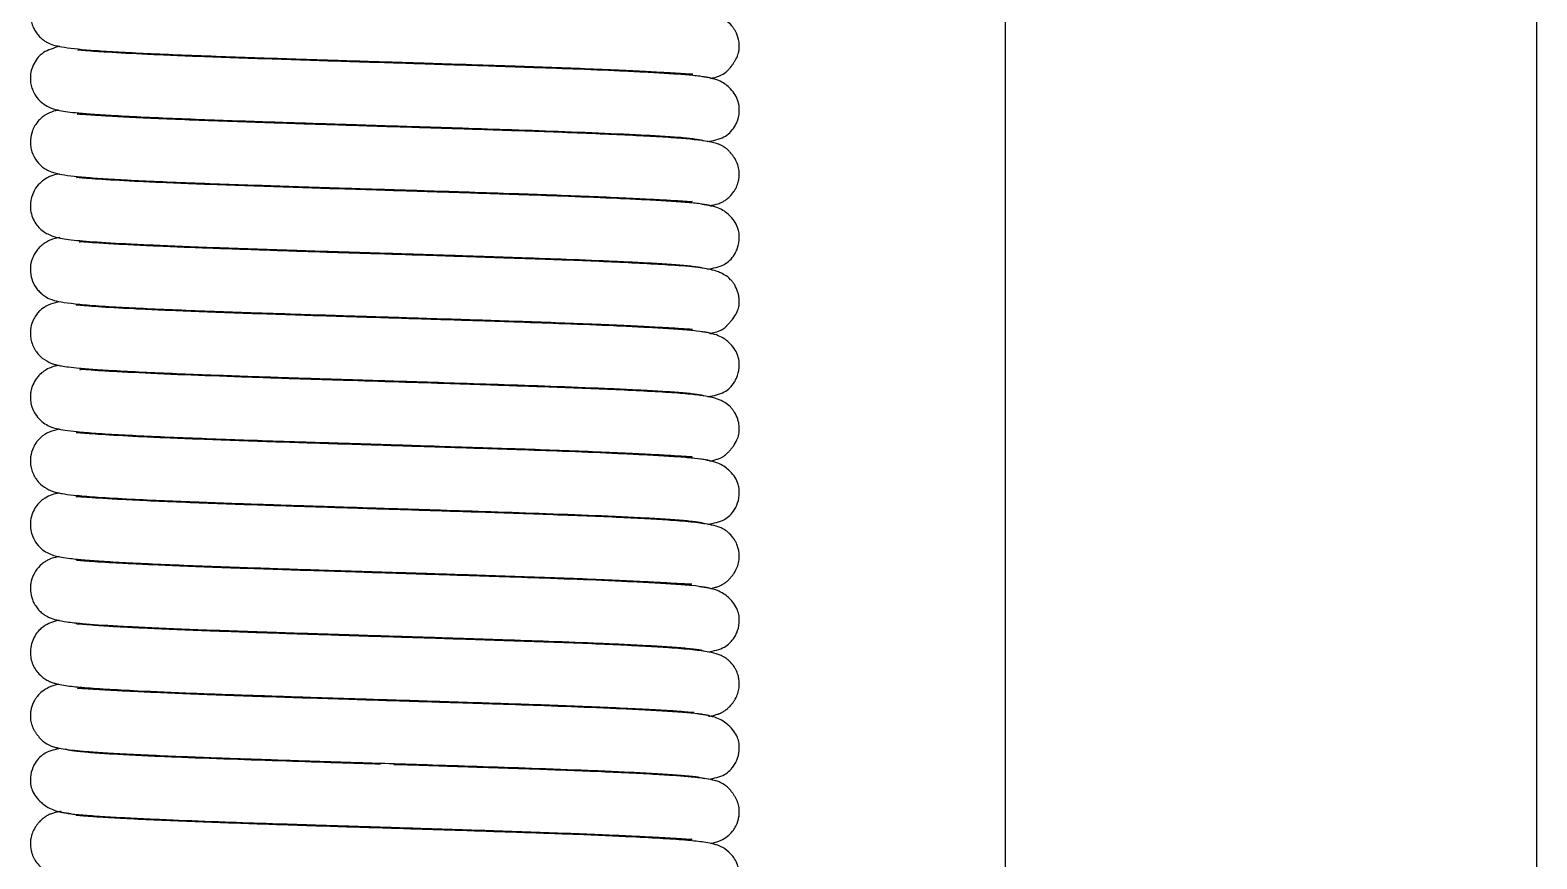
# Model space of a CAD drawing. Header units: millimetres. Extents: x -119 to 1184, y -69 to 836.
# Drawn here: x 451.06 to 472.65, y 607.82 to 619.7 of the extents above; entities that cross this region are included whole.
import ezdxf

# ---------------------------------------------------------------- set-up
doc = ezdxf.new("R2010")
doc.units = ezdxf.units.MM

msp = doc.modelspace()

# ---------------------------------------------------------------- linework, layer by layer
at = {"color": 7, "linetype": 'Continuous', "lineweight": 25}
for p, q in [((465.033, 643.47), (465.033, 592.67)), ((472.653, 592.67), (472.653, 643.47))]:
    msp.add_line(p, q, dxfattribs=at)
for points, knots in [([(451.482, 620.38), (451.459, 620.376), (451.397, 620.366), (451.336, 620.342), (451.275, 620.311), (451.203, 620.257), (451.141, 620.186), (451.086, 620.079), (451.064, 619.986), (451.062, 619.892), (451.076, 619.8), (451.11, 619.713), (451.178, 619.622), (451.222, 619.579), (451.252, 619.555), (451.285, 619.533), (451.351, 619.498), (451.425, 619.476), (451.598, 619.442), (451.899, 619.413), (452.324, 619.386), (452.735, 619.365), (453.228, 619.344), (453.773, 619.324), (454.325, 619.304), (454.888, 619.286), (455.432, 619.268), (455.927, 619.252), (456.357, 619.239), (456.804, 619.225), (457.346, 619.208), (457.921, 619.188), (458.493, 619.168), (459.02, 619.149), (459.498, 619.128), (459.887, 619.109), (460.182, 619.093), (460.367, 619.081), (460.475, 619.074), (460.536, 619.07), (460.55, 619.071), (460.556, 619.072)], [0, 0, 0, 0, 0.014655, 0.039997, 0.049821, 0.055562, 0.065763, 0.07141, 0.080076, 0.084892, 0.091478, 0.106867, 0.112269, 0.116146, 0.118134, 0.120598, 0.127444, 0.150067, 0.181235, 0.250739, 0.288906, 0.329947, 0.37363, 0.41765, 0.45733, 0.492795, 0.533014, 0.564941, 0.589028, 0.616388, 0.652123, 0.696035, 0.733993, 0.776492, 0.819753, 0.860731, 0.899086, 0.93538, 0.958455, 0.980526, 1, 1, 1, 1]), ([(460.809, 619.008), (460.829, 619.012), (460.876, 619.02), (460.952, 619.047), (461.019, 619.084), (461.059, 619.121), (461.073, 619.138), (461.1, 619.171), (461.116, 619.191), (461.128, 619.207), (461.14, 619.225), (461.157, 619.251), (461.189, 619.306), (461.205, 619.345), (461.218, 619.396), (461.222, 619.427), (461.223, 619.451), (461.223, 619.468), (461.222, 619.508), (461.213, 619.579), (461.182, 619.663), (461.141, 619.729), (461.096, 619.786), (461.03, 619.841), (460.917, 619.899), (460.743, 619.941), (460.464, 619.973), (460.096, 619.997), (459.653, 620.02), (459.216, 620.04), (458.773, 620.057), (458.224, 620.077), (457.575, 620.099), (456.797, 620.125), (456.001, 620.149), (455.147, 620.176), (454.418, 620.201), (453.835, 620.221), (453.393, 620.237), (452.968, 620.254), (452.575, 620.273), (452.233, 620.291), (451.967, 620.308), (451.818, 620.318), (451.757, 620.324), (451.763, 620.314), (451.764, 620.312)], [0, 0, 0, 0, 0.014287, 0.032656, 0.053562, 0.063551, 0.07344, 0.076815, 0.078204, 0.079498, 0.080804, 0.082225, 0.085701, 0.09572, 0.100008, 0.103096, 0.104274, 0.10529, 0.106308, 0.112042, 0.120536, 0.12405, 0.128528, 0.141982, 0.161715, 0.197401, 0.243661, 0.299627, 0.34164, 0.380534, 0.416005, 0.447941, 0.502635, 0.550263, 0.60078, 0.655137, 0.714961, 0.747174, 0.781054, 0.816908, 0.854488, 0.893462, 0.932142, 0.966052, 0.994589, 1, 1, 1, 1]), ([(451.481, 619.467), (451.398, 619.442), (451.295, 619.411), (451.211, 619.347), (451.144, 619.276), (451.09, 619.176), (451.058, 619.05), (451.063, 618.934), (451.095, 618.839), (451.133, 618.761), (451.196, 618.68), (451.299, 618.606), (451.38, 618.573), (451.413, 618.563), (451.473, 618.548), (451.562, 618.533), (451.713, 618.515), (451.923, 618.497), (452.228, 618.478), (452.64, 618.456), (453.14, 618.434), (453.674, 618.413), (454.188, 618.395), (454.663, 618.379), (455.087, 618.365), (455.452, 618.353), (455.798, 618.342), (456.189, 618.33), (456.686, 618.314), (457.301, 618.295), (458.008, 618.271), (458.77, 618.245), (459.382, 618.219), (459.831, 618.197), (460.141, 618.18), (460.402, 618.162), (460.594, 618.142), (460.704, 618.124), (460.703, 618.112), (460.702, 618.107)], [0, 0, 0, 0, 0.03754, 0.046309, 0.054763, 0.062988, 0.070048, 0.081272, 0.086246, 0.089838, 0.102207, 0.113158, 0.121996, 0.129646, 0.141148, 0.167266, 0.193534, 0.225214, 0.262083, 0.304746, 0.349864, 0.390408, 0.426302, 0.458081, 0.485519, 0.508495, 0.527417, 0.550666, 0.581641, 0.620621, 0.667334, 0.721171, 0.783084, 0.816962, 0.852423, 0.889785, 0.929345, 0.97074, 1, 1, 1, 1]), ([(460.824, 618.996), (460.822, 619.002), (460.817, 619.015), (460.693, 619.035), (460.492, 619.056), (460.232, 619.074), (459.931, 619.092), (459.513, 619.113), (458.971, 619.136), (458.331, 619.159), (457.785, 619.178), (457.362, 619.192), (457.008, 619.203), (456.641, 619.215), (456.176, 619.23), (455.661, 619.245), (455.119, 619.263), (454.584, 619.281), (454.051, 619.299), (453.556, 619.316), (453.118, 619.334), (452.626, 619.356), (452.24, 619.376), (451.964, 619.394), (451.817, 619.406), (451.744, 619.415), (451.742, 619.409), (451.741, 619.407)], [0, 0, 0, 0, 0.041332, 0.090181, 0.136185, 0.178969, 0.218788, 0.256104, 0.322207, 0.376412, 0.419678, 0.451905, 0.472932, 0.499125, 0.533048, 0.574792, 0.611603, 0.652967, 0.696605, 0.738381, 0.778863, 0.817843, 0.890166, 0.923717, 0.955525, 0.984045, 1, 1, 1, 1]), ([(460.763, 618.1), (460.848, 618.116), (461.012, 618.146), (461.125, 618.262), (461.182, 618.359), (461.211, 618.439), (461.224, 618.51), (461.223, 618.59), (461.214, 618.649), (461.186, 618.746), (461.105, 618.866), (460.927, 618.994), (460.775, 619.017), (460.692, 619.029)], [0, 0, 0, 0, 0.188947, 0.361089, 0.408112, 0.43595, 0.479053, 0.513583, 0.541467, 0.588412, 0.746456, 0.861113, 1, 1, 1, 1]), ([(451.465, 618.552), (451.46, 618.551), (451.414, 618.544), (451.362, 618.525), (451.285, 618.489), (451.221, 618.442), (451.172, 618.393), (451.127, 618.332), (451.083, 618.242), (451.063, 618.147), (451.063, 618.058), (451.078, 617.965), (451.119, 617.858), (451.218, 617.749), (451.291, 617.699), (451.352, 617.67), (451.433, 617.644), (451.545, 617.623), (451.738, 617.599), (451.987, 617.578), (452.311, 617.558), (452.719, 617.537), (453.209, 617.516), (453.75, 617.496), (454.296, 617.477), (454.849, 617.458), (455.384, 617.441), (455.87, 617.425), (456.299, 617.412), (456.755, 617.398), (457.312, 617.38), (457.902, 617.36), (458.486, 617.34), (459.019, 617.32), (459.499, 617.299), (459.891, 617.28), (460.187, 617.264), (460.374, 617.252), (460.48, 617.246), (460.539, 617.241), (460.547, 617.244), (460.55, 617.245)], [0, 0, 0, 0, 0.002694, 0.0292, 0.040378, 0.047781, 0.054097, 0.059496, 0.065445, 0.074356, 0.079119, 0.084875, 0.097519, 0.107461, 0.113401, 0.125431, 0.142335, 0.175477, 0.208556, 0.244186, 0.282352, 0.323691, 0.367989, 0.412162, 0.451719, 0.487008, 0.526918, 0.558451, 0.582433, 0.610903, 0.647887, 0.693181, 0.732248, 0.775712, 0.819352, 0.860956, 0.900178, 0.937605, 0.961569, 0.984629, 1, 1, 1, 1]), ([(460.8, 617.181), (460.842, 617.19), (460.907, 617.203), (460.97, 617.23), (461.004, 617.248), (461.027, 617.263), (461.046, 617.277), (461.092, 617.315), (461.138, 617.37), (461.178, 617.436), (461.203, 617.499), (461.219, 617.568), (461.224, 617.629), (461.222, 617.671), (461.216, 617.727), (461.198, 617.785), (461.164, 617.853), (461.125, 617.908), (461.101, 617.937), (461.084, 617.956), (461.072, 617.969), (461.061, 617.98), (461.05, 617.991), (461.041, 617.999), (461.027, 618.009), (461.017, 618.017), (461.007, 618.023), (460.993, 618.032), (460.967, 618.047), (460.935, 618.061), (460.883, 618.079), (460.755, 618.109), (460.496, 618.14), (460.087, 618.168), (459.699, 618.189), (459.234, 618.21), (458.714, 618.231), (458.173, 618.25), (457.656, 618.268), (457.185, 618.283), (456.741, 618.297), (456.334, 618.31), (455.907, 618.323), (455.484, 618.337), (455.02, 618.352), (454.534, 618.368), (454.006, 618.386), (453.462, 618.405), (452.952, 618.426), (452.525, 618.446), (452.2, 618.464), (451.967, 618.478), (451.821, 618.487), (451.739, 618.495), (451.737, 618.49), (451.736, 618.489)], [0, 0, 0, 0, 0.028611, 0.04444, 0.054046, 0.055504, 0.05661, 0.061924, 0.06915, 0.072729, 0.078428, 0.082657, 0.087293, 0.090306, 0.094429, 0.106184, 0.11694, 0.120767, 0.123665, 0.12484, 0.125898, 0.126918, 0.127989, 0.130002, 0.130781, 0.131512, 0.1323, 0.133231, 0.135708, 0.142087, 0.151458, 0.172131, 0.244278, 0.28239, 0.322424, 0.364376, 0.407605, 0.447501, 0.483226, 0.514556, 0.541308, 0.569771, 0.593061, 0.623316, 0.651437, 0.68411, 0.721096, 0.762282, 0.806597, 0.848382, 0.886851, 0.922226, 0.954878, 0.984567, 1, 1, 1, 1]), ([(451.477, 617.639), (451.449, 617.634), (451.407, 617.626), (451.327, 617.596), (451.239, 617.545), (451.155, 617.463), (451.084, 617.344), (451.055, 617.193), (451.074, 617.064), (451.114, 616.963), (451.17, 616.883), (451.241, 616.817), (451.298, 616.783), (451.427, 616.724), (451.626, 616.693), (451.948, 616.665), (452.4, 616.639), (452.872, 616.616), (453.296, 616.598), (453.779, 616.58), (454.31, 616.562), (454.857, 616.543), (455.426, 616.525), (455.971, 616.508), (456.468, 616.493), (456.849, 616.48), (457.203, 616.469), (457.617, 616.455), (458.16, 616.437), (458.804, 616.414), (459.356, 616.391), (459.784, 616.371), (460.092, 616.354), (460.361, 616.336), (460.568, 616.316), (460.695, 616.298), (460.702, 616.286), (460.705, 616.281)], [0, 0, 0, 0, 0.022502, 0.033926, 0.044864, 0.05544, 0.065864, 0.077095, 0.085095, 0.09251, 0.100207, 0.107773, 0.119351, 0.132562, 0.176259, 0.231732, 0.29366, 0.327214, 0.362259, 0.398533, 0.436247, 0.473782, 0.507376, 0.545628, 0.576582, 0.600669, 0.617827, 0.644602, 0.681354, 0.72772, 0.784516, 0.816728, 0.851174, 0.887954, 0.927552, 0.969644, 1, 1, 1, 1]), ([(460.826, 617.168), (460.819, 617.175), (460.804, 617.189), (460.656, 617.211), (460.435, 617.232), (460.155, 617.25), (459.836, 617.268), (459.396, 617.289), (458.835, 617.312), (458.181, 617.335), (457.632, 617.354), (457.214, 617.368), (456.858, 617.379), (456.478, 617.391), (455.985, 617.406), (455.444, 617.423), (454.878, 617.442), (454.333, 617.46), (453.804, 617.479), (453.324, 617.497), (452.907, 617.514), (452.447, 617.536), (452.1, 617.555), (451.86, 617.574), (451.758, 617.582), (451.72, 617.589), (451.727, 617.582), (451.728, 617.582)], [0, 0, 0, 0, 0.049178, 0.098845, 0.14547, 0.188691, 0.229082, 0.266799, 0.333189, 0.387291, 0.43016, 0.461455, 0.481518, 0.509233, 0.544915, 0.589019, 0.627759, 0.671077, 0.714911, 0.757081, 0.797853, 0.836896, 0.908916, 0.942521, 0.97318, 0.99956, 1, 1, 1, 1]), ([(460.764, 616.27), (460.85, 616.287), (461.012, 616.318), (461.125, 616.431), (461.194, 616.551), (461.225, 616.662), (461.223, 616.761), (461.214, 616.82), (461.185, 616.918), (461.105, 617.037), (460.925, 617.165), (460.772, 617.188), (460.688, 617.201)], [0, 0, 0, 0, 0.1872914, 0.3519169, 0.3976521, 0.4684569, 0.5031217, 0.5313919, 0.5792946, 0.7409529, 0.8581738, 1, 1, 1, 1]), ([(451.486, 616.726), (451.457, 616.721), (451.405, 616.711), (451.335, 616.685), (451.266, 616.647), (451.205, 616.599), (451.158, 616.547), (451.112, 616.478), (451.072, 616.38), (451.057, 616.261), (451.078, 616.124), (451.131, 616.019), (451.191, 615.948), (451.266, 615.882), (451.368, 615.832), (451.464, 615.809), (451.645, 615.78), (451.913, 615.755), (452.26, 615.732), (452.68, 615.71), (453.152, 615.69), (453.674, 615.669), (454.249, 615.65), (454.832, 615.63), (455.391, 615.612), (455.848, 615.597), (456.264, 615.584), (456.719, 615.57), (457.219, 615.554), (457.745, 615.537), (458.269, 615.519), (458.803, 615.5), (459.303, 615.479), (459.727, 615.46), (460.061, 615.442), (460.307, 615.429), (460.446, 615.419), (460.514, 615.416), (460.548, 615.412), (460.549, 615.415), (460.549, 615.416)], [0, 0, 0, 0, 0.018613, 0.033564, 0.04416, 0.052248, 0.058788, 0.06395, 0.070845, 0.079781, 0.088852, 0.099207, 0.104702, 0.11087, 0.127773, 0.158605, 0.195647, 0.237058, 0.282588, 0.322626, 0.365766, 0.408758, 0.447199, 0.492106, 0.52928, 0.558499, 0.581539, 0.610388, 0.647362, 0.680334, 0.717543, 0.758863, 0.801916, 0.843498, 0.883175, 0.921049, 0.957591, 0.975274, 0.992323, 1, 1, 1, 1]), ([(460.798, 615.352), (460.81, 615.353), (460.859, 615.361), (460.896, 615.371), (460.945, 615.391), (460.962, 615.399), (460.976, 615.406), (460.983, 615.411), (460.99, 615.414), (460.994, 615.417), (460.998, 615.42), (461.004, 615.424), (461.012, 615.43), (461.021, 615.438), (461.027, 615.444), (461.033, 615.451), (461.041, 615.459), (461.048, 615.466), (461.053, 615.472), (461.059, 615.478), (461.068, 615.487), (461.08, 615.5), (461.101, 615.524), (461.146, 615.579), (461.189, 615.65), (461.212, 615.709), (461.222, 615.768), (461.223, 615.798), (461.223, 615.836), (461.218, 615.886), (461.2, 615.96), (461.172, 616.022), (461.143, 616.067), (461.123, 616.094), (461.078, 616.146), (460.991, 616.209), (460.848, 616.263), (460.617, 616.301), (460.288, 616.328), (459.871, 616.351), (459.414, 616.374), (458.936, 616.394), (458.418, 616.413), (457.881, 616.431), (457.336, 616.449), (456.735, 616.469), (456.026, 616.491), (455.182, 616.517), (454.304, 616.547), (453.592, 616.572), (453.055, 616.593), (452.669, 616.611), (452.326, 616.628), (452.043, 616.645), (451.858, 616.658), (451.769, 616.666), (451.767, 616.658), (451.766, 616.655)], [0, 0, 0, 0, 0.007298, 0.030022, 0.0343, 0.037281, 0.038323, 0.039116, 0.039448, 0.039763, 0.040083, 0.040431, 0.041276, 0.043057, 0.045544, 0.047179, 0.04851, 0.049098, 0.049659, 0.050216, 0.050793, 0.052085, 0.053666, 0.057923, 0.071444, 0.087619, 0.093152, 0.096956, 0.098309, 0.102886, 0.106449, 0.114494, 0.116269, 0.11835, 0.123598, 0.138961, 0.170006, 0.213129, 0.267955, 0.314626, 0.358609, 0.398782, 0.434872, 0.477315, 0.513501, 0.545634, 0.596187, 0.65066, 0.709701, 0.773792, 0.808263, 0.844252, 0.881479, 0.919539, 0.954618, 0.984774, 1, 1, 1, 1]), ([(451.491, 615.806), (451.444, 615.797), (451.35, 615.777), (451.258, 615.724), (451.214, 615.69), (451.178, 615.656), (451.132, 615.596), (451.087, 615.509), (451.065, 615.42), (451.062, 615.338), (451.07, 615.263), (451.088, 615.2), (451.111, 615.149), (451.131, 615.113), (451.175, 615.048), (451.237, 614.987), (451.344, 614.928), (451.406, 614.908), (451.449, 614.896), (451.516, 614.883), (451.616, 614.869), (451.77, 614.852), (451.993, 614.835), (452.309, 614.816), (452.719, 614.795), (453.196, 614.774), (453.688, 614.755), (454.159, 614.738), (454.594, 614.723), (454.983, 614.711), (455.324, 614.699), (455.663, 614.689), (456.058, 614.676), (456.564, 614.661), (457.184, 614.641), (457.897, 614.617), (458.665, 614.591), (459.286, 614.566), (459.747, 614.544), (460.068, 614.527), (460.343, 614.509), (460.555, 614.489), (460.696, 614.469), (460.712, 614.455), (460.719, 614.449)], [0, 0, 0, 0, 0.024605, 0.048327, 0.053728, 0.058981, 0.064559, 0.070246, 0.078347, 0.083201, 0.087397, 0.092471, 0.095217, 0.097816, 0.100295, 0.112296, 0.129088, 0.13651, 0.147582, 0.163808, 0.185173, 0.211596, 0.242895, 0.278993, 0.32039, 0.361297, 0.397947, 0.430477, 0.459347, 0.484376, 0.505461, 0.523759, 0.547631, 0.578696, 0.617388, 0.6635, 0.716381, 0.776824, 0.809901, 0.844549, 0.880807, 0.919208, 0.959465, 1, 1, 1, 1]), ([(460.825, 615.341), (460.813, 615.349), (460.789, 615.363), (460.627, 615.385), (460.397, 615.406), (460.11, 615.424), (459.785, 615.442), (459.34, 615.463), (458.773, 615.486), (458.114, 615.509), (457.559, 615.528), (457.136, 615.542), (456.779, 615.553), (456.404, 615.565), (455.922, 615.58), (455.393, 615.596), (454.841, 615.614), (454.306, 615.632), (453.783, 615.65), (453.307, 615.668), (452.892, 615.686), (452.437, 615.708), (452.093, 615.726), (451.861, 615.745), (451.756, 615.754), (451.713, 615.76), (451.719, 615.755), (451.72, 615.754)], [0, 0, 0, 0, 0.051817, 0.101113, 0.147357, 0.190252, 0.230475, 0.268032, 0.334171, 0.388282, 0.431385, 0.463073, 0.483469, 0.510472, 0.545326, 0.58853, 0.626477, 0.668932, 0.712598, 0.754669, 0.795351, 0.834316, 0.90624, 0.93984, 0.97056, 0.995985, 1, 1, 1, 1]), ([(460.774, 614.443), (460.857, 614.46), (461.015, 614.49), (461.126, 614.603), (461.194, 614.724), (461.225, 614.833), (461.223, 614.933), (461.214, 614.992), (461.185, 615.089), (461.103, 615.209), (460.921, 615.337), (460.765, 615.361), (460.68, 615.373)], [0, 0, 0, 0, 0.17799, 0.335702, 0.380225, 0.450956, 0.485693, 0.514551, 0.564048, 0.731802, 0.85331, 1, 1, 1, 1]), ([(451.474, 614.892), (451.44, 614.886), (451.383, 614.876), (451.299, 614.838), (451.229, 614.791), (451.185, 614.749), (451.156, 614.713), (451.125, 614.669), (451.093, 614.607), (451.073, 614.536), (451.064, 614.48), (451.062, 614.419), (451.07, 614.34), (451.105, 614.236), (451.167, 614.142), (451.253, 614.064), (451.369, 614.002), (451.437, 613.987), (451.562, 613.962), (451.744, 613.941), (452.006, 613.919), (452.361, 613.898), (452.801, 613.876), (453.301, 613.855), (453.838, 613.835), (454.406, 613.815), (454.969, 613.796), (455.496, 613.78), (455.938, 613.766), (456.376, 613.752), (456.892, 613.736), (457.458, 613.717), (458.038, 613.698), (458.594, 613.679), (459.129, 613.658), (459.596, 613.637), (459.97, 613.619), (460.253, 613.603), (460.44, 613.593), (460.535, 613.583), (460.545, 613.587), (460.548, 613.588)], [0, 0, 0, 0, 0.021373, 0.035444, 0.04588, 0.053659, 0.056611, 0.059002, 0.066631, 0.070157, 0.074653, 0.078227, 0.083365, 0.09102, 0.101223, 0.112486, 0.124367, 0.149049, 0.176874, 0.207394, 0.24658, 0.289298, 0.331821, 0.377159, 0.419235, 0.456746, 0.499916, 0.534832, 0.561357, 0.586683, 0.620485, 0.662857, 0.700059, 0.741535, 0.786028, 0.829572, 0.871515, 0.911656, 0.950653, 0.988214, 1, 1, 1, 1]), ([(460.798, 613.523), (460.813, 613.525), (460.853, 613.531), (460.894, 613.543), (460.934, 613.557), (460.965, 613.571), (460.981, 613.58), (460.994, 613.587), (461, 613.591), (461.004, 613.594), (461.009, 613.597), (461.015, 613.601), (461.022, 613.607), (461.029, 613.613), (461.038, 613.621), (461.045, 613.628), (461.06, 613.643), (461.071, 613.655), (461.084, 613.668), (461.103, 613.69), (461.127, 613.72), (461.168, 613.779), (461.2, 613.842), (461.218, 613.904), (461.223, 613.956), (461.224, 614.001), (461.217, 614.063), (461.197, 614.139), (461.162, 614.212), (461.123, 614.266), (461.075, 614.319), (461.004, 614.371), (460.899, 614.417), (460.754, 614.451), (460.548, 614.478), (460.256, 614.501), (459.876, 614.522), (459.416, 614.545), (458.933, 614.565), (458.453, 614.583), (457.996, 614.598), (457.571, 614.613), (457.06, 614.63), (456.426, 614.65), (455.634, 614.674), (454.798, 614.701), (453.949, 614.73), (453.131, 614.76), (452.54, 614.788), (452.152, 614.809), (451.927, 614.824), (451.795, 614.836), (451.776, 614.829), (451.767, 614.825)], [0, 0, 0, 0, 0.009197, 0.024143, 0.034405, 0.037826, 0.040184, 0.041027, 0.041389, 0.041728, 0.042061, 0.042402, 0.043173, 0.044137, 0.045343, 0.047979, 0.049072, 0.050133, 0.051284, 0.052623, 0.056081, 0.060773, 0.07413, 0.086682, 0.09081, 0.093659, 0.098796, 0.102763, 0.11043, 0.114314, 0.119596, 0.134928, 0.157005, 0.185923, 0.221602, 0.263804, 0.310904, 0.355563, 0.396365, 0.433027, 0.465977, 0.49542, 0.521176, 0.569039, 0.62003, 0.67515, 0.734456, 0.798354, 0.867584, 0.903696, 0.939532, 0.971903, 1, 1, 1, 1]), ([(451.483, 613.979), (451.432, 613.966), (451.337, 613.943), (451.241, 613.889), (451.175, 613.823), (451.136, 613.773), (451.083, 613.675), (451.064, 613.583), (451.063, 613.516), (451.065, 613.468), (451.077, 613.406), (451.098, 613.346), (451.124, 613.298), (451.144, 613.266), (451.178, 613.22), (451.226, 613.17), (451.312, 613.112), (451.4, 613.08), (451.459, 613.065), (451.561, 613.046), (451.739, 613.026), (452.042, 613.002), (452.463, 612.978), (452.959, 612.955), (453.45, 612.935), (453.929, 612.917), (454.377, 612.902), (454.783, 612.888), (455.139, 612.877), (455.481, 612.866), (455.87, 612.853), (456.366, 612.838), (456.985, 612.819), (457.709, 612.795), (458.502, 612.768), (459.151, 612.743), (459.64, 612.72), (459.985, 612.702), (460.283, 612.684), (460.519, 612.664), (460.683, 612.643), (460.709, 612.629), (460.723, 612.622)], [0, 0, 0, 0, 0.0275013, 0.0509859, 0.0569887, 0.0614788, 0.06903, 0.0780599, 0.0801588, 0.0822038, 0.0869551, 0.0922275, 0.0946458, 0.0969858, 0.099334, 0.1070998, 0.1262911, 0.1368063, 0.1514131, 0.1754407, 0.2088015, 0.2511325, 0.3024863, 0.3449783, 0.3836364, 0.4179087, 0.4483341, 0.4749309, 0.4975521, 0.5164268, 0.5394201, 0.5699199, 0.6083573, 0.6547553, 0.7084616, 0.7698242, 0.803624, 0.8391692, 0.8762946, 0.9156376, 0.9570232, 1, 1, 1, 1]), ([(460.821, 613.516), (460.804, 613.523), (460.772, 613.538), (460.602, 613.559), (460.368, 613.579), (460.08, 613.597), (459.756, 613.614), (459.312, 613.635), (458.746, 613.658), (458.086, 613.681), (457.524, 613.7), (457.09, 613.714), (456.731, 613.726), (456.367, 613.737), (455.914, 613.751), (455.414, 613.767), (454.89, 613.784), (454.374, 613.801), (453.859, 613.819), (453.382, 613.837), (452.963, 613.854), (452.499, 613.875), (452.145, 613.895), (451.902, 613.912), (451.781, 613.922), (451.72, 613.929), (451.72, 613.926), (451.72, 613.924)], [0, 0, 0, 0, 0.051035, 0.099581, 0.145143, 0.187491, 0.227331, 0.26459, 0.33043, 0.384713, 0.428434, 0.461162, 0.482763, 0.508176, 0.541164, 0.582188, 0.618287, 0.658753, 0.701931, 0.743761, 0.784311, 0.823254, 0.895322, 0.928985, 0.960866, 0.987874, 1, 1, 1, 1]), ([(460.773, 612.613), (460.857, 612.63), (461.014, 612.661), (461.127, 612.775), (461.195, 612.896), (461.225, 613.004), (461.223, 613.105), (461.214, 613.163), (461.185, 613.261), (461.101, 613.381), (460.915, 613.51), (460.755, 613.534), (460.668, 613.546)], [0, 0, 0, 0, 0.1741833, 0.324431, 0.3673698, 0.4368867, 0.4711254, 0.5002996, 0.5511082, 0.7241792, 0.8493384, 1, 1, 1, 1]), ([(451.481, 613.062), (451.444, 613.056), (451.375, 613.045), (451.291, 613.003), (451.231, 612.963), (451.17, 612.906), (451.114, 612.826), (451.074, 612.726), (451.055, 612.596), (451.084, 612.445), (451.155, 612.327), (451.239, 612.244), (451.35, 612.181), (451.419, 612.162), (451.51, 612.142), (451.648, 612.122), (451.844, 612.103), (452.12, 612.083), (452.479, 612.063), (452.928, 612.042), (453.439, 612.021), (453.967, 612.002), (454.467, 611.984), (454.961, 611.968), (455.421, 611.953), (455.859, 611.939), (456.25, 611.927), (456.658, 611.915), (457.106, 611.9), (457.613, 611.883), (458.165, 611.865), (458.721, 611.845), (459.233, 611.825), (459.661, 611.805), (459.996, 611.788), (460.244, 611.775), (460.414, 611.764), (460.507, 611.76), (460.546, 611.757), (460.543, 611.763), (460.542, 611.763)], [0, 0, 0, 0, 0.020974, 0.038807, 0.046631, 0.054462, 0.062427, 0.070101, 0.078379, 0.090003, 0.10079, 0.111736, 0.123055, 0.143254, 0.166028, 0.191171, 0.224334, 0.260531, 0.300179, 0.343554, 0.388076, 0.427857, 0.463289, 0.494327, 0.52855, 0.554486, 0.58001, 0.604635, 0.634081, 0.668263, 0.706947, 0.749758, 0.792941, 0.83387, 0.872134, 0.907666, 0.941026, 0.971595, 0.995757, 1, 1, 1, 1]), ([(460.816, 611.696), (460.838, 611.7), (460.876, 611.708), (460.926, 611.725), (460.963, 611.741), (460.993, 611.757), (461.007, 611.766), (461.017, 611.773), (461.027, 611.78), (461.041, 611.791), (461.05, 611.799), (461.061, 611.81), (461.072, 611.821), (461.084, 611.833), (461.101, 611.853), (461.125, 611.881), (461.164, 611.937), (461.198, 612.004), (461.216, 612.063), (461.222, 612.118), (461.224, 612.16), (461.219, 612.221), (461.203, 612.29), (461.178, 612.353), (461.138, 612.42), (461.096, 612.47), (461.058, 612.503), (461.037, 612.519), (461.027, 612.526), (461.003, 612.542), (460.97, 612.56), (460.903, 612.587), (460.784, 612.615), (460.569, 612.645), (460.271, 612.67), (459.914, 612.691), (459.515, 612.712), (459.037, 612.732), (458.5, 612.752), (457.941, 612.772), (457.407, 612.79), (456.923, 612.805), (456.471, 612.82), (456.059, 612.832), (455.633, 612.846), (455.217, 612.859), (454.765, 612.874), (454.295, 612.89), (453.787, 612.907), (453.266, 612.927), (452.783, 612.948), (452.388, 612.967), (452.098, 612.984), (451.9, 612.997), (451.78, 613.006), (451.728, 613.009), (451.72, 613.008), (451.717, 613.008)], [0, 0, 0, 0, 0.01632, 0.028532, 0.036468, 0.038949, 0.039881, 0.04067, 0.041402, 0.042182, 0.044198, 0.04527, 0.046291, 0.047351, 0.048528, 0.051429, 0.055261, 0.066032, 0.077803, 0.081932, 0.084948, 0.089591, 0.093826, 0.099532, 0.103116, 0.110352, 0.113916, 0.115678, 0.116785, 0.118246, 0.127865, 0.143715, 0.174574, 0.215214, 0.260094, 0.296237, 0.334976, 0.376065, 0.418973, 0.459409, 0.495654, 0.527387, 0.55446, 0.583301, 0.606652, 0.636566, 0.664373, 0.696645, 0.73311, 0.774099, 0.818431, 0.859705, 0.896987, 0.930845, 0.961265, 0.988066, 1, 1, 1, 1]), ([(451.477, 612.151), (451.458, 612.147), (451.405, 612.138), (451.352, 612.121), (451.281, 612.083), (451.218, 612.04), (451.119, 611.932), (451.078, 611.825), (451.063, 611.732), (451.063, 611.642), (451.083, 611.547), (451.127, 611.458), (451.172, 611.397), (451.221, 611.347), (451.285, 611.301), (451.356, 611.267), (451.449, 611.238), (451.59, 611.214), (451.843, 611.187), (452.212, 611.163), (452.655, 611.14), (453.058, 611.122), (453.521, 611.103), (454.034, 611.085), (454.567, 611.067), (455.127, 611.048), (455.669, 611.031), (456.166, 611.015), (456.548, 611.004), (456.906, 610.992), (457.326, 610.979), (457.884, 610.96), (458.553, 610.937), (459.134, 610.915), (459.595, 610.894), (459.935, 610.876), (460.238, 610.858), (460.485, 610.839), (460.667, 610.818), (460.704, 610.803), (460.723, 610.796)], [0, 0, 0, 0, 0.012029, 0.034804, 0.042628, 0.048349, 0.057926, 0.070106, 0.07565, 0.080238, 0.088821, 0.094553, 0.099753, 0.105837, 0.112968, 0.123735, 0.145865, 0.177085, 0.215568, 0.277839, 0.31144, 0.346638, 0.383189, 0.420903, 0.458372, 0.492038, 0.530525, 0.561562, 0.585549, 0.602687, 0.629495, 0.666426, 0.713027, 0.769741, 0.802076, 0.836789, 0.873641, 0.913216, 0.955488, 1, 1, 1, 1]), ([(460.815, 611.691), (460.792, 611.698), (460.748, 611.713), (460.556, 611.735), (460.297, 611.755), (459.985, 611.774), (459.637, 611.791), (459.167, 611.813), (458.578, 611.835), (457.902, 611.859), (457.34, 611.877), (456.916, 611.891), (456.557, 611.902), (456.176, 611.914), (455.684, 611.929), (455.145, 611.947), (454.59, 611.965), (454.06, 611.983), (453.55, 612.001), (453.095, 612.02), (452.705, 612.037), (452.384, 612.053), (452.129, 612.067), (451.936, 612.079), (451.804, 612.09), (451.731, 612.098), (451.726, 612.094), (451.724, 612.093)], [0, 0, 0, 0, 0.052838, 0.102921, 0.149729, 0.19324, 0.234165, 0.272244, 0.33895, 0.393677, 0.437061, 0.468628, 0.488816, 0.516623, 0.552652, 0.597357, 0.636467, 0.680022, 0.724141, 0.766897, 0.808041, 0.847251, 0.884313, 0.919713, 0.953535, 0.983107, 1, 1, 1, 1]), ([(460.773, 610.784), (460.858, 610.801), (461.014, 610.832), (461.127, 610.947), (461.195, 611.068), (461.225, 611.176), (461.223, 611.263), (461.215, 611.331), (461.188, 611.424), (461.098, 611.554), (460.908, 611.682), (460.744, 611.707), (460.654, 611.72)], [0, 0, 0, 0, 0.169611, 0.314339, 0.355927, 0.423867, 0.457419, 0.469561, 0.538861, 0.716988, 0.845613, 1, 1, 1, 1]), ([(451.479, 611.236), (451.465, 611.234), (451.412, 611.227), (451.327, 611.192), (451.254, 611.155), (451.172, 611.079), (451.116, 611), (451.075, 610.901), (451.06, 610.802), (451.066, 610.707), (451.097, 610.588), (451.174, 610.468), (451.279, 610.389), (451.366, 610.347), (451.398, 610.338), (451.472, 610.318), (451.591, 610.298), (451.806, 610.275), (452.137, 610.253), (452.652, 610.225), (453.353, 610.194), (454.224, 610.164), (455.106, 610.134), (455.871, 610.11), (456.495, 610.091), (457.014, 610.074), (457.507, 610.058), (457.991, 610.042), (458.46, 610.026), (458.942, 610.008), (459.417, 609.988), (459.845, 609.967), (460.179, 609.949), (460.395, 609.934), (460.53, 609.921), (460.557, 609.921), (460.571, 609.921)], [0, 0, 0, 0, 0.007664, 0.028231, 0.046252, 0.054671, 0.062906, 0.070629, 0.07873, 0.084093, 0.090659, 0.105071, 0.118189, 0.123648, 0.136038, 0.150044, 0.175757, 0.217435, 0.26624, 0.315327, 0.385239, 0.449785, 0.510249, 0.565735, 0.599825, 0.632211, 0.668121, 0.699148, 0.733429, 0.771192, 0.812785, 0.85783, 0.901138, 0.938191, 0.968993, 1, 1, 1, 1]), ([(460.781, 609.862), (460.794, 609.864), (460.838, 609.869), (460.874, 609.88), (460.927, 609.896), (460.966, 609.913), (460.998, 609.931), (461.016, 609.943), (461.031, 609.953), (461.042, 609.961), (461.052, 609.969), (461.061, 609.978), (461.07, 609.986), (461.085, 610.001), (461.106, 610.024), (461.131, 610.055), (461.166, 610.107), (461.198, 610.174), (461.217, 610.24), (461.225, 610.309), (461.22, 610.387), (461.205, 610.458), (461.179, 610.522), (461.139, 610.589), (461.097, 610.64), (461.059, 610.673), (461.039, 610.689), (461.028, 610.696), (461.005, 610.712), (460.971, 610.73), (460.903, 610.758), (460.78, 610.786), (460.557, 610.817), (460.247, 610.842), (459.878, 610.864), (459.469, 610.885), (458.982, 610.906), (458.438, 610.926), (457.872, 610.945), (457.328, 610.963), (456.836, 610.979), (456.371, 610.994), (455.945, 611.007), (455.512, 611.021), (455.099, 611.034), (454.663, 611.048), (454.219, 611.063), (453.743, 611.08), (453.271, 611.098), (452.843, 611.116), (452.493, 611.133), (452.22, 611.148), (451.969, 611.164), (451.768, 611.184), (451.734, 611.185), (451.723, 611.186)], [0, 0, 0, 0, 0.006567, 0.022713, 0.03531, 0.044112, 0.04717, 0.049444, 0.050359, 0.051191, 0.052013, 0.0529, 0.05385, 0.054838, 0.057091, 0.059909, 0.063404, 0.072567, 0.082763, 0.089519, 0.094273, 0.098645, 0.104646, 0.108295, 0.115716, 0.119409, 0.121237, 0.122341, 0.123816, 0.133729, 0.150259, 0.182625, 0.225419, 0.272298, 0.309815, 0.349753, 0.391841, 0.435605, 0.477247, 0.514704, 0.54765, 0.575939, 0.606484, 0.631243, 0.661515, 0.688996, 0.720431, 0.75558, 0.794797, 0.83378, 0.8694, 0.901451, 0.930053, 0.977828, 1, 1, 1, 1]), ([(451.473, 610.32), (451.465, 610.319), (451.412, 610.309), (451.334, 610.281), (451.242, 610.229), (451.18, 610.174), (451.134, 610.111), (451.095, 610.041), (451.07, 609.96), (451.063, 609.892), (451.063, 609.858), (451.064, 609.834), (451.069, 609.784), (451.081, 609.741), (451.102, 609.692), (451.12, 609.658), (451.135, 609.633), (451.146, 609.616), (451.158, 609.601), (451.168, 609.587), (451.178, 609.574), (451.206, 609.54), (451.218, 609.527), (451.27, 609.48), (451.337, 609.444), (451.418, 609.417), (451.484, 609.402), (451.587, 609.386), (451.735, 609.369), (451.936, 609.352), (452.217, 609.334), (452.584, 609.315), (453.016, 609.295), (453.467, 609.277), (453.904, 609.261), (454.313, 609.247), (454.684, 609.234), (455.016, 609.223), (455.349, 609.212), (455.742, 609.2), (456.246, 609.184), (456.871, 609.165), (457.598, 609.141), (458.394, 609.114), (459.05, 609.089), (459.547, 609.067), (459.901, 609.049), (460.213, 609.031), (460.465, 609.012), (460.652, 608.991), (460.697, 608.977), (460.72, 608.97)], [0, 0, 0, 0, 0.004222, 0.027311, 0.045288, 0.057311, 0.061214, 0.064722, 0.073253, 0.07765, 0.07861, 0.079623, 0.082078, 0.08955, 0.093545, 0.096742, 0.098097, 0.09933, 0.100488, 0.101631, 0.102819, 0.104111, 0.113614, 0.121011, 0.142778, 0.153731, 0.170954, 0.196686, 0.221504, 0.250897, 0.284684, 0.323384, 0.362285, 0.397443, 0.428715, 0.456555, 0.481012, 0.501961, 0.520321, 0.544219, 0.575282, 0.61383, 0.660081, 0.713436, 0.773907, 0.807196, 0.84222, 0.878716, 0.917218, 0.957782, 1, 1, 1, 1]), ([(460.807, 609.865), (460.779, 609.873), (460.725, 609.888), (460.519, 609.909), (460.249, 609.93), (459.926, 609.948), (459.569, 609.966), (459.09, 609.987), (458.492, 610.01), (457.809, 610.033), (457.243, 610.052), (456.817, 610.065), (456.458, 610.077), (456.078, 610.088), (455.586, 610.104), (455.05, 610.121), (454.499, 610.139), (453.975, 610.157), (453.473, 610.175), (453.026, 610.194), (452.647, 610.211), (452.338, 610.226), (452.098, 610.239), (451.919, 610.25), (451.803, 610.257), (451.743, 610.263), (451.741, 610.258), (451.74, 610.257)], [0, 0, 0, 0, 0.053108, 0.10337, 0.150278, 0.194007, 0.235147, 0.273381, 0.340266, 0.395346, 0.438966, 0.470686, 0.49096, 0.518784, 0.554993, 0.599879, 0.639096, 0.682723, 0.727055, 0.770036, 0.811327, 0.850607, 0.887722, 0.923234, 0.957093, 0.986434, 1, 1, 1, 1]), ([(460.784, 608.959), (460.865, 608.975), (461.017, 609.005), (461.127, 609.118), (461.195, 609.239), (461.225, 609.347), (461.223, 609.435), (461.215, 609.503), (461.187, 609.596), (461.096, 609.726), (460.899, 609.855), (460.73, 609.88), (460.638, 609.893)], [0, 0, 0, 0, 0.159177, 0.302388, 0.343288, 0.409677, 0.442534, 0.454677, 0.525564, 0.709142, 0.841531, 1, 1, 1, 1]), ([(451.502, 609.4), (451.422, 609.385), (451.269, 609.354), (451.159, 609.242), (451.091, 609.12), (451.061, 609.012), (451.063, 608.924), (451.071, 608.856), (451.099, 608.764), (451.191, 608.634), (451.387, 608.505), (451.556, 608.48), (451.649, 608.466)], [0, 0, 0, 0, 0.159177, 0.302387, 0.34329, 0.409676, 0.442534, 0.454678, 0.525564, 0.709142, 0.841531, 1, 1, 1, 1]), ([(456.08, 609.174), (455.873, 609.18), (455.416, 609.195), (454.688, 609.219), (453.892, 609.246), (453.236, 609.27), (452.739, 609.292), (452.385, 609.31), (452.073, 609.328), (451.821, 609.348), (451.635, 609.368), (451.589, 609.382), (451.566, 609.389)], [0, 0, 0, 0, 0.090761, 0.199658, 0.325282, 0.467664, 0.54604, 0.628507, 0.714436, 0.805089, 0.900598, 1, 1, 1, 1]), ([(460.813, 608.039), (460.821, 608.041), (460.874, 608.05), (460.952, 608.078), (461.044, 608.13), (461.106, 608.186), (461.152, 608.248), (461.191, 608.318), (461.217, 608.399), (461.223, 608.467), (461.223, 608.502), (461.222, 608.525), (461.217, 608.576), (461.205, 608.618), (461.185, 608.667), (461.167, 608.701), (461.151, 608.726), (461.14, 608.743), (461.129, 608.759), (461.118, 608.773), (461.108, 608.786), (461.08, 608.819), (461.068, 608.833), (461.017, 608.879), (460.95, 608.915), (460.868, 608.943), (460.802, 608.957), (460.699, 608.974), (460.551, 608.99), (460.351, 609.007), (460.069, 609.025), (459.702, 609.045), (459.27, 609.065), (458.819, 609.083), (458.382, 609.099), (457.974, 609.113), (457.602, 609.125), (457.271, 609.136), (456.937, 609.147), (456.609, 609.158), (456.377, 609.165), (456.274, 609.168)], [0, 0, 0, 0, 0.007495, 0.048481, 0.080394, 0.101737, 0.108665, 0.114893, 0.130036, 0.137841, 0.139545, 0.141344, 0.145702, 0.158966, 0.166057, 0.171733, 0.174138, 0.176327, 0.178384, 0.180411, 0.182521, 0.184813, 0.201684, 0.214815, 0.253455, 0.272897, 0.303472, 0.349151, 0.393206, 0.445383, 0.505362, 0.574059, 0.643114, 0.705526, 0.761039, 0.81046, 0.853875, 0.891062, 0.923656, 0.966078, 1, 1, 1, 1]), ([(451.506, 608.497), (451.493, 608.496), (451.448, 608.49), (451.412, 608.48), (451.36, 608.464), (451.32, 608.447), (451.288, 608.429), (451.27, 608.417), (451.255, 608.406), (451.245, 608.398), (451.234, 608.39), (451.225, 608.382), (451.216, 608.373), (451.201, 608.358), (451.18, 608.335), (451.155, 608.304), (451.12, 608.252), (451.088, 608.186), (451.069, 608.12), (451.061, 608.05), (451.066, 607.972), (451.082, 607.902), (451.107, 607.837), (451.147, 607.77), (451.189, 607.72), (451.227, 607.686), (451.248, 607.671), (451.258, 607.663), (451.282, 607.647), (451.315, 607.629), (451.383, 607.602), (451.506, 607.573), (451.729, 607.543), (452.039, 607.517), (452.408, 607.495), (452.817, 607.475), (453.304, 607.454), (453.848, 607.434), (454.414, 607.414), (454.958, 607.396), (455.451, 607.38), (455.916, 607.365), (456.341, 607.352), (456.774, 607.339), (457.187, 607.326), (457.623, 607.311), (458.068, 607.296), (458.543, 607.279), (459.016, 607.262), (459.443, 607.243), (459.793, 607.226), (460.066, 607.211), (460.317, 607.196), (460.519, 607.176), (460.552, 607.174), (460.563, 607.173)], [0, 0, 0, 0, 0.006568, 0.022713, 0.035311, 0.044112, 0.04717, 0.049444, 0.050359, 0.051191, 0.052013, 0.052901, 0.053851, 0.054839, 0.057091, 0.059909, 0.063404, 0.072567, 0.082763, 0.089519, 0.094273, 0.098646, 0.104647, 0.108295, 0.115717, 0.119409, 0.121238, 0.122341, 0.123816, 0.133729, 0.150259, 0.182625, 0.225419, 0.272298, 0.309815, 0.349753, 0.391841, 0.435605, 0.477247, 0.514704, 0.54765, 0.575939, 0.606483, 0.631243, 0.661514, 0.688996, 0.720431, 0.75558, 0.794796, 0.83378, 0.8694, 0.901451, 0.930053, 0.977828, 1, 1, 1, 1]), ([(451.479, 608.494), (451.507, 608.487), (451.561, 608.472), (451.767, 608.45), (452.038, 608.43), (452.361, 608.411), (452.717, 608.394), (453.196, 608.372), (453.795, 608.35), (454.477, 608.326), (455.044, 608.308), (455.469, 608.294), (455.828, 608.283), (456.209, 608.271), (456.7, 608.256), (457.236, 608.238), (457.787, 608.22), (458.311, 608.202), (458.813, 608.184), (459.261, 608.166), (459.639, 608.149), (459.948, 608.133), (460.188, 608.121), (460.367, 608.11), (460.483, 608.102), (460.543, 608.097), (460.545, 608.101), (460.546, 608.103)], [0, 0, 0, 0, 0.053109, 0.10337, 0.150278, 0.194007, 0.235147, 0.273382, 0.340265, 0.395346, 0.438966, 0.470686, 0.490961, 0.518784, 0.554993, 0.599879, 0.639097, 0.682723, 0.727054, 0.770035, 0.811327, 0.850607, 0.887722, 0.923234, 0.957093, 0.986434, 1, 1, 1, 1]), ([(460.807, 607.123), (460.822, 607.125), (460.874, 607.133), (460.959, 607.168), (461.032, 607.204), (461.114, 607.28), (461.17, 607.359), (461.211, 607.458), (461.226, 607.557), (461.22, 607.653), (461.189, 607.772), (461.112, 607.891), (461.008, 607.97), (460.92, 608.012), (460.888, 608.021), (460.814, 608.041), (460.695, 608.061), (460.48, 608.084), (460.149, 608.107), (459.634, 608.135), (458.933, 608.165), (458.062, 608.196), (457.18, 608.225), (456.415, 608.249), (455.791, 608.268), (455.272, 608.285), (454.779, 608.301), (454.295, 608.318), (453.826, 608.334), (453.345, 608.352), (452.869, 608.371), (452.441, 608.392), (452.107, 608.411), (451.891, 608.426), (451.756, 608.438), (451.729, 608.438), (451.715, 608.439)], [0, 0, 0, 0, 0.007663, 0.02823, 0.04625, 0.054668, 0.062903, 0.070626, 0.078726, 0.084089, 0.090654, 0.105065, 0.118183, 0.123643, 0.136032, 0.150036, 0.175748, 0.217424, 0.266228, 0.315312, 0.385221, 0.449764, 0.510225, 0.565708, 0.599796, 0.632181, 0.66809, 0.699115, 0.733394, 0.771155, 0.812747, 0.85779, 0.901096, 0.938147, 0.968948, 1, 1, 1, 1])]:
    msp.add_open_spline(points, degree=3, knots=knots, dxfattribs=at)

doc.saveas('drawing.dxf')
